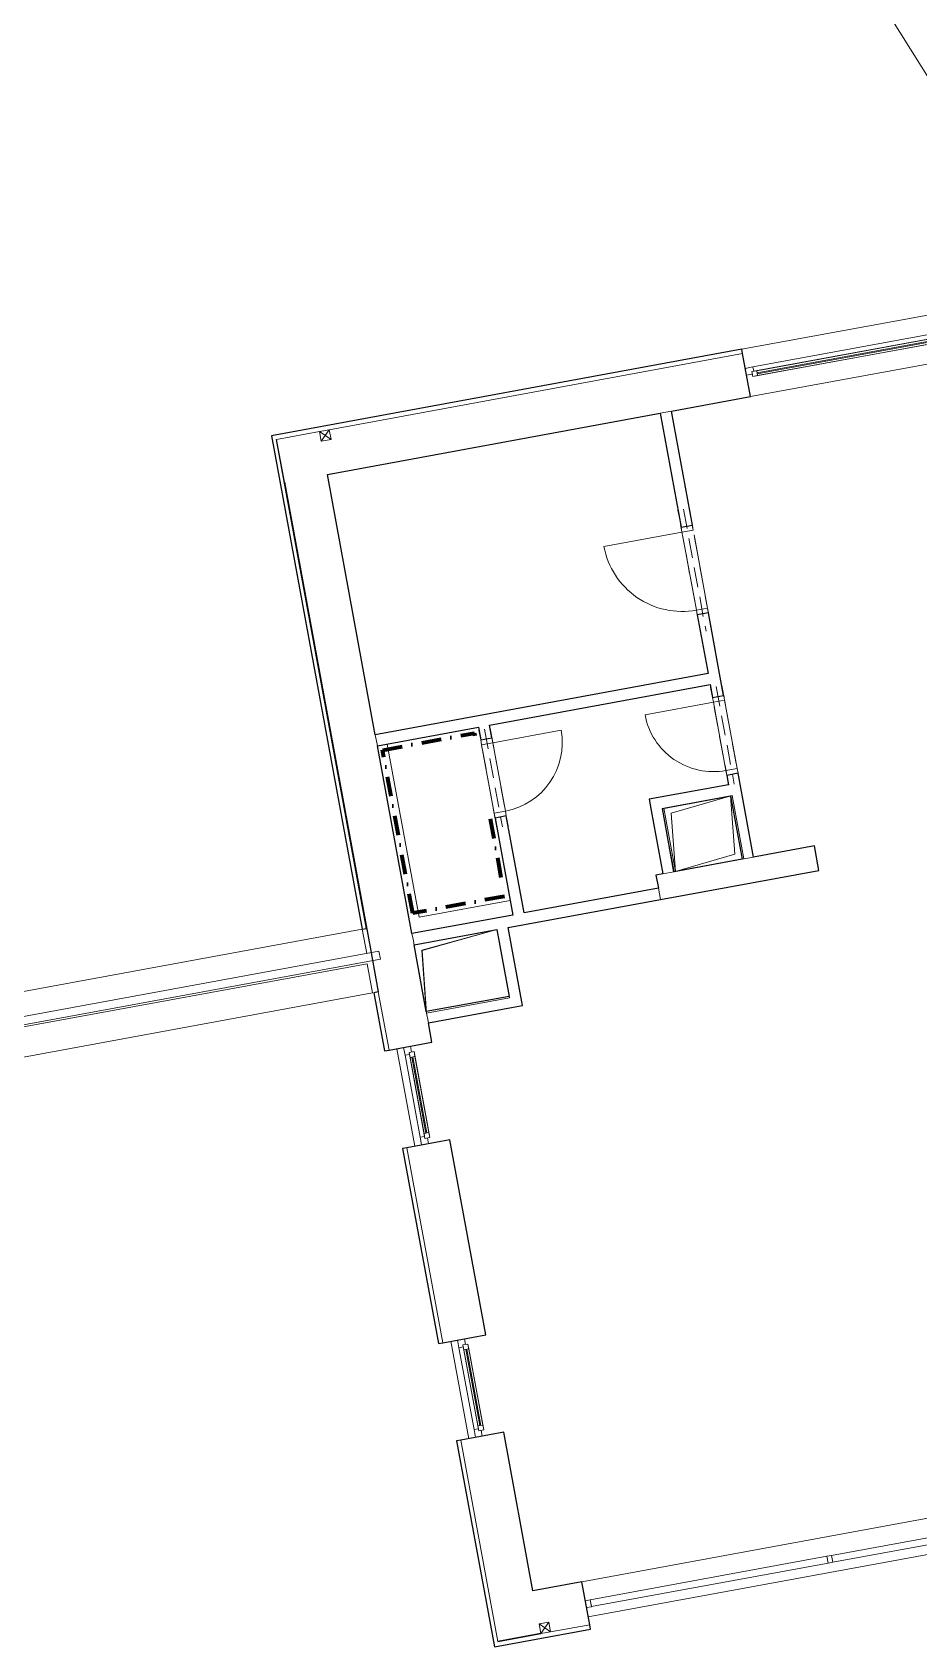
# Model space of a CAD drawing. Header units: millimetres. Extents: x -10201 to 171407, y -8645 to 72638.
# Drawn here: x 110159 to 119093, y -448 to 15837 of the extents above; entities that cross this region are included whole.
import ezdxf

# ---------------------------------------------------------------- set-up
doc = ezdxf.new("R2010")
doc.units = ezdxf.units.MM
for name, pattern in [('HA_Dash_3mm-S1mm', [300, 200, -100]), ('HA_DashDot_2_2mm-S0_6mm', [1650, 750, -450, 0, -450]), ('HA_DashDot_4mm-S1mm', [400, 200, -100, 0, -100])]:
    doc.linetypes.add(name, pattern=pattern)
for name, color, linetype, lineweight in [('A-DETL-GENF-OTLN', 9, 'Continuous', 9), ('A-DOOR-____-MCUT', 9, 'Continuous', 9), ('A-DOOR-____-OTLN', 9, 'Continuous', 9), ('A-DOOR-FRAM-MCUT', 9, 'Continuous', 9), ('A-FLOR-____-OTLN', 9, 'Continuous', 9), ('A-GENM-____-HDLN', 9, 'HA_Dash_3mm-S1mm', 9), ('A-GENM-____-OTLN', 9, 'Continuous', 9), ('A-GLAZ-____-MCUT', 9, 'Continuous', 5), ('A-GLAZ-____-OTLN', 9, 'Continuous', 5), ('A-GLAZ-CURT-MCUT', 9, 'Continuous', 5), ('A-GLAZ-CURT-OTLN', 9, 'Continuous', 5), ('A-GLAZ-CWMG-MCUT', 9, 'Continuous', 5), ('A-GLAZ-CWMG-OTLN', 9, 'Continuous', 5), ('A-WALL-____-MCUT', 9, 'Continuous', 25), ('A-WALL-____-OTLN', 9, 'Continuous', 9), ('I-WALL-____-MCUT', 9, 'Continuous', 25), ('I-WALL-____-OTLN', 9, 'Continuous', 9), ('M-HVAC-DUCT-OTLN', 9, 'Continuous', 9)]:
    doc.layers.add(name, color=color, linetype=linetype, lineweight=lineweight)

# ---------------------------------------------------------------- blocks, each defined once
blk = doc.blocks.new('HA_DR_Single_Swing_Solid - In_OJ_700x2100-2215883-schema rezu D_120_5200')
at = {"layer": 'A-DOOR-____-MCUT', "linetype": 'HA_DashDot_2_2mm-S0_6mm'}
for p, q in [((-350, 57.5), (350, 57.5)), ((-350, -57.5), (350, -57.5))]:
    blk.add_line(p, q, dxfattribs=at)
at = {"layer": 'A-DOOR-____-OTLN', "lineweight": 5}
blk.add_line((350, 757.5), (350, 57.5), dxfattribs=at)
blk.add_arc((350, 57.5), 700, 90, 180, dxfattribs=at)
at = {"layer": 'A-DOOR-FRAM-MCUT'}
for p, q in [((-400, 57.5), (-350, 57.5)), ((-350, 57.5), (-350, -57.5)), ((350, 57.5), (400, 57.5)), ((350, -57.5), (350, 57.5)), ((-350, -57.5), (-400, -57.5)), ((400, -57.5), (350, -57.5))]:
    blk.add_line(p, q, dxfattribs=at)
blk = doc.blocks.new('HA_DR_Single_Swing_Solid - In_OJ_700x2100-2215885-schema rezu D_120_5200')
at = {"layer": 'A-DOOR-____-MCUT', "linetype": 'HA_DashDot_2_2mm-S0_6mm'}
for p, q in [((-350, 57.5), (350, 57.5)), ((-350, -57.5), (350, -57.5))]:
    blk.add_line(p, q, dxfattribs=at)
at = {"layer": 'A-DOOR-____-OTLN', "lineweight": 5}
blk.add_line((350, -757.5), (350, -57.5), dxfattribs=at)
blk.add_arc((350, -57.5), 700, 180, 270, dxfattribs=at)
at = {"layer": 'A-DOOR-FRAM-MCUT'}
for p, q in [((-350, 57.5), (-400, 57.5)), ((-350, -57.5), (-350, 57.5)), ((400, 57.5), (350, 57.5)), ((350, 57.5), (350, -57.5)), ((-400, -57.5), (-350, -57.5)), ((350, -57.5), (400, -57.5))]:
    blk.add_line(p, q, dxfattribs=at)
blk = doc.blocks.new('HA_DR_Single_Swing_Solid - In_OJ_800x2100-2215786-schema rezu D_120_5200')
at = {"layer": 'A-DOOR-____-MCUT', "linetype": 'HA_DashDot_2_2mm-S0_6mm'}
for p, q in [((-400, 57.5), (400, 57.5)), ((-400, -57.5), (400, -57.5))]:
    blk.add_line(p, q, dxfattribs=at)
at = {"layer": 'A-DOOR-____-OTLN', "lineweight": 5}
blk.add_line((400, 857.5), (400, 57.5), dxfattribs=at)
blk.add_arc((400, 57.5), 800, 90, 180, dxfattribs=at)
at = {"layer": 'A-DOOR-FRAM-MCUT'}
for p, q in [((-450, 57.5), (-400, 57.5)), ((-400, 57.5), (-400, -57.5)), ((400, 57.5), (450, 57.5)), ((400, -57.5), (400, 57.5)), ((-400, -57.5), (-450, -57.5)), ((450, -57.5), (400, -57.5))]:
    blk.add_line(p, q, dxfattribs=at)
blk = doc.blocks.new('HA_WD_SinglePanel - 1000x3200-2168127-schema rezu D_120_5200')
at = {"layer": 'A-GLAZ-____-MCUT'}
for p, q in [((-440, 25), (-440, -25)), ((-390, 25), (-440, 25)), ((-390, -25), (-390, 25)), ((390, 5), (-390, 5)), ((390, 25), (390, -25)), ((440, 25), (390, 25)), ((440, -25), (440, 25)), ((-500, 0), (-440, 0)), ((-420, -70), (-500, -70)), ((-440, -25), (-390, -25)), ((-420, -25), (-420, -70)), ((390, -5), (-390, -5)), ((390, -25), (440, -25)), ((420, -70), (420, -25)), ((500, -70), (420, -70)), ((440, 0), (500, 0))]:
    blk.add_line(p, q, dxfattribs=at)
at = {"layer": 'A-GLAZ-____-OTLN'}
for p, q in [((-440, -25), (-440, 25)), ((440, 25), (-440, 25)), ((390, 25), (-390, 25)), ((440, 25), (440, -25)), ((-440, -25), (440, -25)), ((420, -70), (-420, -70)), ((390, -25), (-390, -25))]:
    blk.add_line(p, q, dxfattribs=at)
blk = doc.blocks.new('HA_WD_SinglePanel - 1000x3200-2168126-schema rezu D_120_5200')
at = {"layer": 'A-GLAZ-____-MCUT'}
for p, q in [((-420, 70), (-500, 70)), ((-500, 0), (-440, 0)), ((-440, -25), (-440, 25)), ((-440, 25), (-390, 25)), ((-420, 25), (-420, 70)), ((-390, 25), (-390, -25)), ((390, 5), (-390, 5)), ((390, -25), (390, 25)), ((390, 25), (440, 25)), ((500, 70), (420, 70)), ((420, 70), (420, 25)), ((440, 25), (440, -25)), ((440, 0), (500, 0)), ((-390, -25), (-440, -25)), ((390, -5), (-390, -5)), ((440, -25), (390, -25))]:
    blk.add_line(p, q, dxfattribs=at)
at = {"layer": 'A-GLAZ-____-OTLN'}
for p, q in [((440, 25), (-440, 25)), ((-440, -25), (-440, 25)), ((420, 70), (-420, 70)), ((390, 25), (-390, 25)), ((440, 25), (440, -25)), ((-440, -25), (440, -25)), ((390, -25), (-390, -25))]:
    blk.add_line(p, q, dxfattribs=at)
blk = doc.blocks.new('HA_WD_SinglePanel - 2000x1150-2168136-schema rezu D_120_5200')
at = {"layer": 'A-GLAZ-____-MCUT'}
for p, q in [((-920, 70), (-1000, 70)), ((-1000, 0), (-940, 0)), ((-940, -25), (-940, 25)), ((-940, 25), (-890, 25)), ((-920, 25), (-920, 70)), ((-890, 25), (-890, -25)), ((890, 5), (-890, 5)), ((890, -25), (890, 25)), ((890, 25), (940, 25)), ((1000, 70), (920, 70)), ((920, 70), (920, 25)), ((940, 25), (940, -25)), ((940, 0), (1000, 0)), ((-890, -25), (-940, -25)), ((890, -5), (-890, -5)), ((940, -25), (890, -25))]:
    blk.add_line(p, q, dxfattribs=at)
at = {"layer": 'A-GLAZ-____-OTLN'}
for p, q in [((940, 25), (-940, 25)), ((-940, -25), (-940, 25)), ((920, 70), (-920, 70)), ((890, 25), (-890, 25)), ((940, 25), (940, -25)), ((-940, -25), (940, -25)), ((890, -25), (-890, -25))]:
    blk.add_line(p, q, dxfattribs=at)
blk = doc.blocks.new('HA_GM_Shaft_Rectangle - Default-2240305-schema rezu D_120_5200')
at = {"layer": 'A-DETL-GENF-OTLN'}
for p, q in [((68.5, -68.5), (850, 0)), ((0, -685), (68.5, -68.5))]:
    blk.add_line(p, q, dxfattribs=at)
at = {"layer": 'A-GENM-____-OTLN'}
for p, q in [((0, -685), (0, 0)), ((0, 0), (850, 0)), ((850, 0), (850, -685)), ((850, -685), (0, -685))]:
    blk.add_line(p, q, dxfattribs=at)
blk = doc.blocks.new('HA_GM_Shaft_Rectangle - Default-2240303-schema rezu D_120_5200')
at = {"layer": 'A-DETL-GENF-OTLN'}
for p, q in [((65, -65), (700, 0)), ((0, -650), (65, -65))]:
    blk.add_line(p, q, dxfattribs=at)
at = {"layer": 'A-GENM-____-OTLN'}
for p, q in [((0, -650), (0, 0)), ((0, 0), (700, 0)), ((700, 0), (700, -650)), ((700, -650), (0, -650))]:
    blk.add_line(p, q, dxfattribs=at)
blk = doc.blocks.new('Systémový panel - Sklo-2011739-schema rezu D_120_5200')
at = {"layer": 'A-GLAZ-CURT-MCUT'}
for p, q in [((1212.5, 0), (-1212.5, 0)), ((-1212.5, 0), (-1212.5, -70)), ((-1212.5, -70), (1212.5, -70)), ((1212.5, -70), (1212.5, 0))]:
    blk.add_line(p, q, dxfattribs=at)
blk = doc.blocks.new('Systémový panel - Sklo-2011743-schema rezu D_120_5200')
at = {"layer": 'A-GLAZ-CURT-MCUT'}
for p, q in [((1300, 0), (-1300, 0)), ((-1300, 0), (-1300, -70)), ((-1300, -70), (1300, -70)), ((1300, -70), (1300, 0))]:
    blk.add_line(p, q, dxfattribs=at)
blk = doc.blocks.new('Obdélníková příčel - 50x70mm EXT-2011734-schema rezu D_120_5200')
at = {"layer": 'A-GLAZ-CWMG-MCUT'}
for p, q in [((-25, 70), (25, 70)), ((-25, 0), (-25, 70)), ((25, 0), (-25, 0)), ((25, 70), (25, 0))]:
    blk.add_line(p, q, dxfattribs=at)
blk = doc.blocks.new('HA_GM_Tiling_LineBased - Generic Tiles-2157053-schema rezu D_120_5200')
at = {"layer": 'A-GENM-____-OTLN', "linetype": 'HA_DashDot_4mm-S1mm', "lineweight": 80}
blk.add_line((0, -50), (795, -50), dxfattribs=at)
blk = doc.blocks.new('HA_GM_Tiling_LineBased - Generic Tiles-2157054-schema rezu D_120_5200')
at = {"layer": 'A-GENM-____-OTLN', "linetype": 'HA_DashDot_4mm-S1mm', "lineweight": 80}
blk.add_line((50, -50), (990, -50), dxfattribs=at)
blk = doc.blocks.new('HA_GM_Tiling_LineBased - Generic Tiles-2157055-schema rezu D_120_5200')
at = {"layer": 'A-GENM-____-OTLN', "linetype": 'HA_DashDot_4mm-S1mm', "lineweight": 80}
blk.add_line((50, -50), (80, -50), dxfattribs=at)
blk = doc.blocks.new('HA_GM_Tiling_LineBased - Generic Tiles-2157056-schema rezu D_120_5200')
at = {"layer": 'A-GENM-____-OTLN', "linetype": 'HA_DashDot_4mm-S1mm', "lineweight": 80}
blk.add_line((50, -50), (1725, -50), dxfattribs=at)
blk = doc.blocks.new('TB_Porotherm KP11_5_1000mm - TB_Porotherm KP11_5_1000mm-1965691-schema rezu D_120_5200')
at = {"layer": 'A-GENM-____-HDLN'}
for p, q in [((-500, 57.5), (500, 57.5)), ((-500, 0), (500, 0)), ((500, -57.5), (-500, -57.5))]:
    blk.add_line(p, q, dxfattribs=at)
blk = doc.blocks.new('TB_Porotherm KP11_5_1250mm - TB_Porotherm KP11_5_1250mm-1972106-schema rezu D_120_5200')
at = {"layer": 'A-GENM-____-HDLN'}
for p, q in [((-625, 57.5), (625, 57.5)), ((-625, 0), (625, 0)), ((625, -57.5), (-625, -57.5))]:
    blk.add_line(p, q, dxfattribs=at)
blk = doc.blocks.new('Obdélníková příčel - 50x70mm EXT-2011748-schema rezu D_120_5200')
at = {"layer": 'A-GLAZ-CWMG-MCUT'}
for p, q in [((0, 70), (-50, 70)), ((-50, 70), (-50, 0)), ((-50, 0), (0, 0)), ((0, 0), (0, 70))]:
    blk.add_line(p, q, dxfattribs=at)
blk = doc.blocks.new('185-01_OBJEKT A_Central_rvt-1-schema rezu D_120_5200')
at = {"layer": 'A-FLOR-____-OTLN'}
for p, q in [((-1111, 4600), (-1292, 5583)), ((-568, 1649), (-749, 2633)), ((572, 207), (6596, 1315)), ((637, -147), (6661, 961))]:
    blk.add_line(p, q, dxfattribs=at)
at = {"layer": 'A-WALL-____-MCUT'}
for p, q in [((2184, 12639), (-2557, 11767)), ((2192, 12595), (2184, 12639)), ((2271, 12162), (2192, 12595)), ((1475, 12015), (2271, 12162)), ((-1992, 11377), (1362, 11995)), ((-2557, 11767), (-1641, 6790)), ((-1597, 6798), (-2504, 11730)), ((-2425, 11298), (-1562, 6609)), ((-1509, 8751), (-1992, 11377)), ((-1140, 6745), (-1488, 8638)), ((-1641, 6790), (-1597, 6798)), ((-1562, 6609), (-1479, 6157)), ((-995, 5958), (-1119, 6632)), ((-1479, 6157), (-1523, 6149)), ((-1523, 6149), (-1415, 5561)), ((-938, 5649), (-974, 5845)), ((-1415, 5561), (-1371, 5569)), ((-1371, 5569), (-938, 5649)), ((-1190, 4585), (-1234, 4577)), ((-1234, 4577), (-872, 2610)), ((-757, 4665), (-1190, 4585)), ((-395, 2698), (-757, 4665)), ((-872, 2610), (-828, 2618)), ((-828, 2618), (-395, 2698)), ((-647, 1635), (-691, 1627)), ((-214, 1715), (-647, 1635)), ((80, 116), (-214, 1715)), ((-691, 1627), (-309, -448)), ((572, 207), (80, 116)), ((652, -226), (572, 207)), ((-309, -448), (660, -270)), ((160, -316), (-273, -396)), ((-273, -396), (160, -316)), ((660, -270), (652, -226))]:
    blk.add_line(p, q, dxfattribs=at)
at = {"layer": 'A-WALL-____-MCUT', "lineweight": 9}
for p, q in [((-1973, 11828), (2192, 12595)), ((2192, 12595), (-1973, 11828)), ((1475, 12015), (1362, 11995)), ((-2504, 11730), (-2072, 11810)), ((-2072, 11810), (-2504, 11730)), ((-2504, 11730), (-2425, 11298)), ((-1509, 8751), (-1488, 8638)), ((2190, 7495), (2303, 7516)), ((1388, 7348), (1501, 7368)), ((1344, 7202), (1365, 7089)), ((1365, 7089), (1344, 7202)), ((-1140, 6745), (-1129, 6689)), ((-1129, 6689), (-1140, 6745)), ((-1129, 6689), (-1119, 6632)), ((-1371, 5569), (-1479, 6157)), ((-1479, 6157), (-1371, 5569)), ((-995, 5958), (-974, 5845)), ((-828, 2618), (-1190, 4585)), ((-1190, 4585), (-828, 2618)), ((-273, -396), (-647, 1635)), ((-647, 1635), (-273, -396)), ((258, -298), (652, -226)), ((652, -226), (258, -298))]:
    blk.add_line(p, q, dxfattribs=at)
at = {"layer": 'A-WALL-____-OTLN'}
for p, q in [((2184, 12639), (4151, 13001)), ((4238, 12524), (2271, 12162))]:
    blk.add_line(p, q, dxfattribs=at)
at = {"layer": 'I-WALL-____-MCUT'}
for p, q in [((1362, 11995), (1573, 10844)), ((1687, 10865), (1475, 12015)), ((1573, 10844), (1687, 10865)), ((1849, 9980), (1736, 9959)), ((1736, 9959), (1845, 9369)), ((2002, 9148), (1849, 9980)), ((1845, 9369), (-1509, 8751)), ((-357, 8846), (1866, 9256)), ((1866, 9256), (1889, 9128)), ((1889, 9128), (2002, 9148)), ((-1488, 8638), (-470, 8826)), ((-470, 8826), (-447, 8698)), ((-333, 8719), (-357, 8846)), ((-447, 8698), (-333, 8719)), ((2147, 8362), (2034, 8341)), ((2034, 8341), (2051, 8247)), ((2303, 7516), (2147, 8362)), ((2051, 8247), (1250, 8100)), ((1250, 8100), (1270, 7987)), ((1270, 7987), (1388, 7348)), ((1384, 8008), (2072, 8134)), ((1501, 7368), (1384, 8008)), ((2072, 8134), (2190, 7495)), ((-189, 7932), (-302, 7911)), ((-302, 7911), (-122, 6932)), ((-9, 6953), (-189, 7932)), ((2190, 7495), (1501, 7368)), ((2917, 7629), (2303, 7516)), ((2963, 7383), (2917, 7629)), ((1388, 7348), (1319, 7335)), ((1319, 7335), (1344, 7202)), ((1365, 7089), (2963, 7383)), ((1344, 7202), (-9, 6953)), ((-170, 6807), (1365, 7089)), ((-122, 6932), (-1140, 6745)), ((-1119, 6632), (-283, 6786)), ((-283, 6786), (-159, 6112)), ((-25, 6020), (-170, 6807)), ((-159, 6112), (-995, 5958)), ((-974, 5845), (-138, 5999)), ((-138, 5999), (-25, 6020))]:
    blk.add_line(p, q, dxfattribs=at)
at = {"layer": 'I-WALL-____-OTLN'}
for p, q in [((-1390, 8656), (-1068, 6911)), ((-1068, 6911), (-149, 7080))]:
    blk.add_line(p, q, dxfattribs=at)
at = {"layer": 'M-HVAC-DUCT-OTLN', "lineweight": 5}
for p, q in [((-2072, 11810), (-1973, 11828)), ((-2072, 11810), (-1955, 11730)), ((-2054, 11712), (-2072, 11810)), ((-2054, 11712), (-1973, 11828)), ((-1955, 11730), (-2054, 11712)), ((-1973, 11828), (-1955, 11730)), ((142, -218), (240, -200)), ((142, -218), (258, -298)), ((160, -316), (142, -218)), ((160, -316), (240, -200)), ((258, -298), (160, -316)), ((240, -200), (258, -298))]:
    blk.add_line(p, q, dxfattribs=at)
at = {"layer": 'A-DOOR-____-OTLN', "color": 250, "lineweight": 9, "rotation": 100.4270886610819}
for name, p in [('HA_DR_Single_Swing_Solid - In_OJ_800x2100-2215786-schema rezu D_120_5200', (1711, 10412)), ('HA_DR_Single_Swing_Solid - In_OJ_700x2100-2215883-schema rezu D_120_5200', (2018, 8745)), ('HA_DR_Single_Swing_Solid - In_OJ_700x2100-2215885-schema rezu D_120_5200', (-318, 8315))]:
    blk.add_blockref(name, p, dxfattribs=at)
at = {"layer": 'A-GENM-____-OTLN', "color": 250, "lineweight": 9}
for name, p, rotation in [('TB_Porotherm KP11_5_1250mm - TB_Porotherm KP11_5_1250mm-1972106-schema rezu D_120_5200', (1711, 10412), 280.4270886610821), ('TB_Porotherm KP11_5_1000mm - TB_Porotherm KP11_5_1000mm-1965691-schema rezu D_120_5200', (2018, 8745), 280.4270886610821), ('TB_Porotherm KP11_5_1000mm - TB_Porotherm KP11_5_1000mm-1965691-schema rezu D_120_5200', (-318, 8315), 280.4270886610821), ('HA_GM_Tiling_LineBased - Generic Tiles-2157054-schema rezu D_120_5200', (-1493, 8637), 10.42708866108196), ('HA_GM_Tiling_LineBased - Generic Tiles-2157055-schema rezu D_120_5200', (-470, 8826), 280.4270886610819), ('HA_GM_Tiling_LineBased - Generic Tiles-2157056-schema rezu D_120_5200', (-1172, 6892), 100.427088661082), ('HA_GM_Shaft_Rectangle - Default-2240303-schema rezu D_120_5200', (2190, 7495), 190.4270886610817), ('HA_GM_Tiling_LineBased - Generic Tiles-2157053-schema rezu D_120_5200', (-302, 7911), 280.4270886610819), ('HA_GM_Tiling_LineBased - Generic Tiles-2157054-schema rezu D_120_5200', (-149, 7080), 190.4270886610819), ('HA_GM_Shaft_Rectangle - Default-2240305-schema rezu D_120_5200', (-1119, 6632), 10.42708866108196)]:
    blk.add_blockref(name, p, dxfattribs=dict(at, rotation=rotation))
at = {"layer": 'A-GLAZ-____-OTLN', "color": 250, "lineweight": 9}
for name, p, rotation in [('HA_WD_SinglePanel - 2000x1150-2168136-schema rezu D_120_5200', (3215, 12559), 10.42708866108217), ('HA_WD_SinglePanel - 1000x3200-2168127-schema rezu D_120_5200', (-1064, 5117), 280.4270886610821), ('HA_WD_SinglePanel - 1000x3200-2168126-schema rezu D_120_5200', (-521, 2167), 100.4270886610821)]:
    blk.add_blockref(name, p, dxfattribs=dict(at, rotation=rotation))
at = {"layer": 'A-GLAZ-CURT-OTLN', "color": 250, "lineweight": 9, "rotation": 10.42708866108224}
for name, p in [('Systémový panel - Sklo-2011743-schema rezu D_120_5200', (4369, 707)), ('Systémový panel - Sklo-2011739-schema rezu D_120_5200', (1849, 244))]:
    blk.add_blockref(name, p, dxfattribs=at)
at = {"layer": 'A-GLAZ-CWMG-OTLN', "color": 250, "lineweight": 9, "extrusion": (0, 0, -1), "rotation": 169.5729113389178}
blk.add_blockref('Obdélníková příčel - 50x70mm EXT-2011734-schema rezu D_120_5200', (-3066, 468), dxfattribs=at)
at = {"layer": 'A-GLAZ-CWMG-OTLN', "color": 250, "lineweight": 9, "rotation": 190.4270886610822}
blk.add_blockref('Obdélníková příčel - 50x70mm EXT-2011748-schema rezu D_120_5200', (607, 15), dxfattribs=at)
blk = doc.blocks.new('HA_GM_Shaft_Rectangle - Default-2321916-schema rezu D_120_5200')
at = {"layer": 'A-DETL-GENF-OTLN'}
for p, q in [((70, -70), (850, 0)), ((0, -700), (70, -70))]:
    blk.add_line(p, q, dxfattribs=at)
at = {"layer": 'A-GENM-____-OTLN'}
for p, q in [((0, -700), (0, 0)), ((0, 0), (850, 0)), ((850, 0), (850, -700)), ((850, -700), (0, -700))]:
    blk.add_line(p, q, dxfattribs=at)
blk = doc.blocks.new('HA_GM_Shaft_Rectangle - Default-2321918-schema rezu D_120_5200')
at = {"layer": 'A-DETL-GENF-OTLN'}
for p, q in [((65, -65), (700, 0)), ((0, -650), (65, -65))]:
    blk.add_line(p, q, dxfattribs=at)
at = {"layer": 'A-GENM-____-OTLN'}
for p, q in [((0, -650), (0, 0)), ((0, 0), (700, 0)), ((700, 0), (700, -650)), ((700, -650), (0, -650))]:
    blk.add_line(p, q, dxfattribs=at)

msp = doc.modelspace()

# ---------------------------------------------------------------- linework, layer by layer
at = {"layer": 'A-WALL-____-OTLN'}
for p, q in [((120560.6, 13190.5), (116159.8, 20216.6)), ((108712.1, 5912), (113484.3, 6790.1)), ((113529.5, 6544.3), (113484.3, 6790.1)), ((108505.8, 5619.8), (113652.4, 6566.9)), ((113666.9, 6488.2), (113652.4, 6566.9)), ((108333.1, 5483.9), (113533.2, 6441.1)), ((113666.9, 6488.2), (108551.4, 5546.8)), ((113587.5, 6146.1), (113533.2, 6441.1)), ((113587.5, 6146.1), (108387.4, 5188.9))]:
    msp.add_line(p, q, dxfattribs=at)

# ---------------------------------------------------------------- block references
at = {"lineweight": 5}
msp.add_blockref('185-01_OBJEKT A_Central_rvt-1-schema rezu D_120_5200', (115125.3, 0), dxfattribs=at)
at = {"layer": 'A-GENM-____-OTLN', "lineweight": 5, "rotation": 10.42708866108199}
for name, p in [('HA_GM_Shaft_Rectangle - Default-2321918-schema rezu D_120_5200', (116523.6, 8010.4)), ('HA_GM_Shaft_Rectangle - Default-2321916-schema rezu D_120_5200', (114006.5, 6632))]:
    msp.add_blockref(name, p, dxfattribs=at)

doc.saveas('drawing.dxf')
